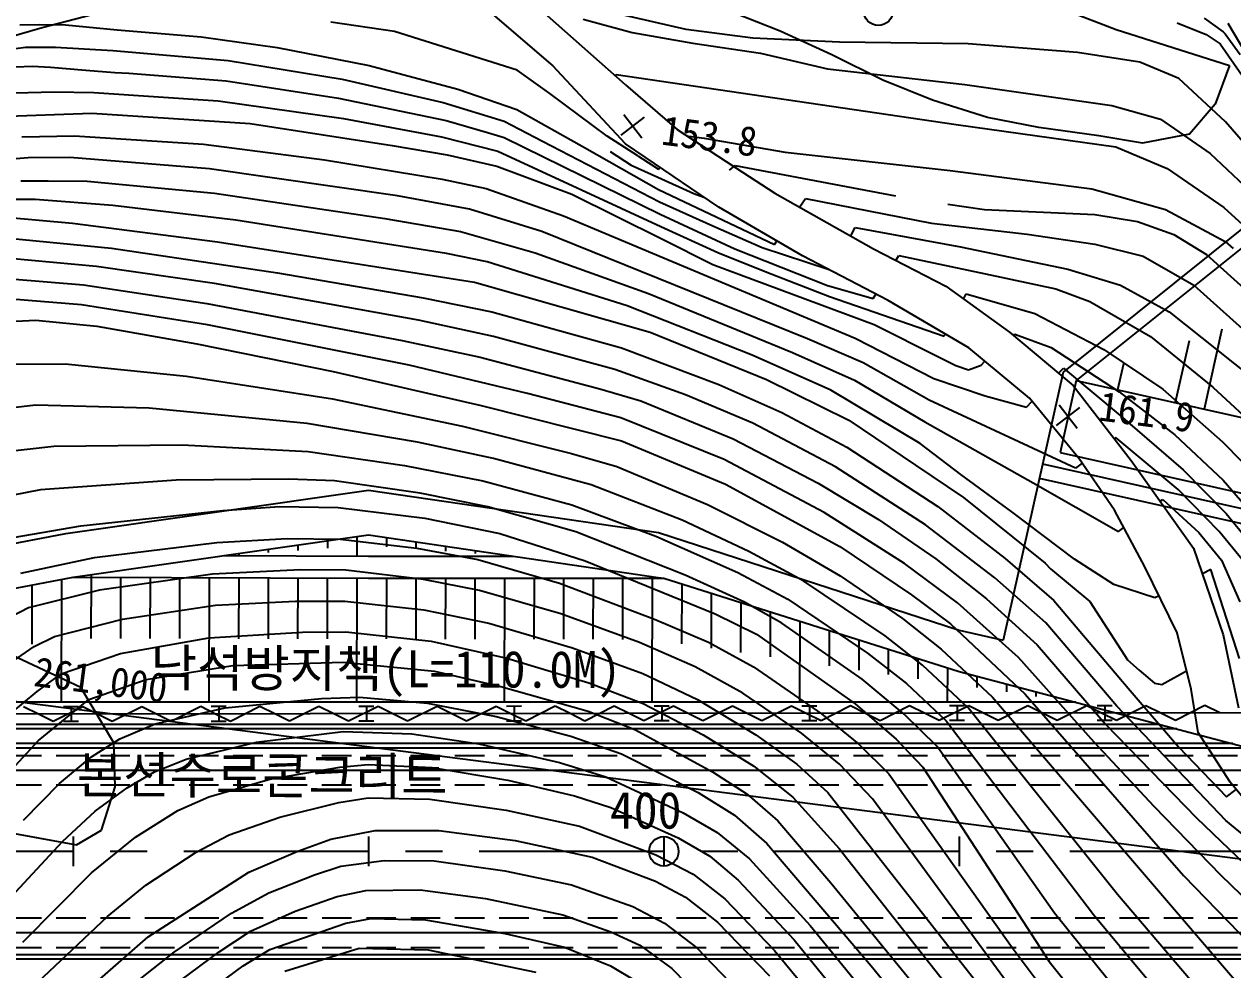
# Model space of a CAD drawing. Header units: millimetres. Extents: x 17638 to 18434, y 1103 to 1809.
# Drawn here: x 17876.3 to 17958.1, y 1469.3 to 1533.3 of the extents above; entities that cross this region are included whole.
import ezdxf
from ezdxf.xclip import XClip

# ---------------------------------------------------------------- set-up
doc = ezdxf.new("R2010")
doc.units = ezdxf.units.MM
doc.header["$LTSCALE"] = 10
doc.header["$MEASUREMENT"] = 0
doc.header["$XCLIPFRAME"] = 2
doc.linetypes.add('CENTER', pattern=[2, 1.25, -0.25, 0.25, -0.25])
doc.linetypes.add('HIDDEN', pattern=[0.375, 0.25, -0.125])
doc.layers.add('TZ-BASE', color=253, linetype='Continuous')
doc.layers.add('TZ-CABL', color=4, linetype='Continuous')
doc.styles.add('HANA', font='GulimChe.ttf')
doc.styles.get("Standard").update_dxf_attribs({"font": 'GulimChe.ttf'})
doc.linetypes.add('I_LINE', pattern='A,3.5,["I",Standard,S=1,R=0,X=-1,Y=-0.5],3.5', length=7)
doc.linetypes.add('ZIGZAG', pattern='A,0.0001,-0.2,[131,ltypeshp.shx,S=0.2,R=0,X=-0.2,Y=0],-0.4,[131,ltypeshp.shx,S=0.2,R=180,X=0.2,Y=0],-0.2', length=0.8001)

# ---------------------------------------------------------------- blocks, each defined once
blk = doc.blocks.new('JD-CDFDG5GDCH4')
at = {"layer": 'TZ-BASE'}
for p, q in [((183.934, 60.526, -240.798), (192.475, 53.201, -240.798)), ((157.898, 55.791, -242.172), (165.7, 57.852, -242.172)), ((197.397, 51.903, -226.995), (192.12, 56.582, -226.995)), ((201.513, 55.648, -242.01), (196.883, 56.719, -242.01)), ((207.884, 55.538, -242.76), (204.671, 56.815, -242.76)), ((227.227, 56.965, -242.76), (230.621, 55.654, -242.76)), ((152.425, 54.217, -242.172), (157.898, 55.791, -242.172)), ((156.393, 55.981, -237.01), (157.696, 55.991, -237.01)), ((157.696, 55.991, -237.01), (159.482, 55.969, -237.01)), ((159.482, 55.969, -237.01), (162.974, 55.624, -237.01)), ((181.759, 55.517, -239.01), (177.456, 56.165, -239.01)), ((194.548, 56.352, -241.01), (197.864, 55.449, -241.01)), ((234.77, 56.112, -243.01), (236.736, 55.329, -243.01)), ((236.598, 56.429, -244.01), (237.882, 55.495, -244.01)), ((238.185, 56.076, -245.01), (239.773, 53.425, -245.01)), ((162.974, 55.624, -237.01), (168.665, 55.151, -237.01)), ((168.665, 55.151, -237.01), (173.806, 54.448, -237.01)), ((190.064, 52.9, -239.01), (181.759, 55.517, -239.01)), ((197.864, 55.449, -241.01), (201.968, 54.731, -241.01)), ((206.016, 55.069, -242.01), (201.513, 55.648, -242.01)), ((211.892, 54.791, -242.01), (206.016, 55.069, -242.01)), ((211.379, 53.938, -242.76), (207.884, 55.538, -242.76)), ((230.621, 55.654, -242.76), (238.314, 53.23, -242.76)), ((236.736, 55.329, -243.01), (237.68, 54.685, -243.01)), ((237.882, 55.495, -244.01), (238.019, 55.356, -244.01)), ((238.019, 55.356, -244.01), (239.027, 53.966, -244.01)), ((154.781, 54.201, -236.01), (156.773, 54.454, -236.01)), ((156.773, 54.454, -236.01), (158.8, 54.46, -236.01)), ((158.8, 54.46, -236.01), (162.691, 54.228, -236.01)), ((162.691, 54.228, -236.01), (170.5, 53.555, -236.01)), ((173.806, 54.448, -237.01), (180.049, 53.226, -237.01)), ((201.968, 54.731, -241.01), (206.552, 54.047, -241.01)), ((206.552, 54.047, -241.01), (211.088, 52.987, -241.01)), ((220.62, 54.676, -242.01), (211.892, 54.791, -242.01)), ((228.01, 54.106, -242.01), (220.62, 54.676, -242.01)), ((232.226, 53.438, -242.01), (228.01, 54.106, -242.01)), ((237.68, 54.685, -243.01), (240.609, 50.441, -243.01)), ((170.5, 53.555, -236.01), (178.208, 52.291, -236.01)), ((180.049, 53.226, -237.01), (186.051, 51.623, -237.01)), ((214.821, 52.228, -242.76), (211.379, 53.938, -242.76)), ((234.868, 52.339, -242.01), (232.226, 53.438, -242.01)), ((238.314, 53.23, -242.76), (237.331, 50.612, -242.76)), ((156.099, 53.121, -235.01), (157.244, 53.166, -235.01)), ((157.244, 53.166, -235.01), (158.464, 53.113, -235.01)), ((158.464, 53.113, -235.01), (160.865, 52.906, -235.01)), ((160.865, 52.906, -235.01), (162.827, 52.737, -235.01)), ((162.827, 52.737, -235.01), (163.775, 52.711, -235.01)), ((163.775, 52.711, -235.01), (170.371, 52.172, -235.01)), ((192.272, 51.332, -239.01), (190.064, 52.9, -239.01)), ((197.402, 47.926, -240.798), (192.475, 53.201, -240.798)), ((196.699, 52.522, -240.01), (196.771, 52.6, -240.01)), ((196.771, 52.6, -240.01), (219.792, 49.217, -240.01)), ((211.088, 52.987, -241.01), (220.393, 51.923, -241.01)), ((170.371, 52.172, -235.01), (177.978, 51.006, -235.01)), ((178.208, 52.291, -236.01), (185.055, 50.71, -236.01)), ((186.051, 51.623, -237.01), (190.044, 50.247, -237.01)), ((197.397, 51.903, -226.642), (200.894, 48.883, -226.642)), ((218.189, 50.872, -242.76), (214.821, 52.228, -242.76)), ((220.393, 51.923, -241.01), (230.333, 50.519, -241.01)), ((238.033, 49.403, -242.01), (234.868, 52.339, -242.01)), ((156.081, 51.364, -234.01), (158.723, 51.439, -234.01)), ((158.723, 51.439, -234.01), (161.396, 51.397, -234.01)), ((161.396, 51.397, -234.01), (169.83, 50.823, -234.01)), ((169.83, 50.823, -234.01), (178.301, 49.629, -234.01)), ((177.978, 51.006, -235.01), (185.25, 49.487, -235.01)), ((196.154, 48.424, -239.01), (192.272, 51.332, -239.01)), ((221.916, 49.706, -242.76), (218.189, 50.872, -242.76)), ((154.945, 49.77, -233.01), (161.255, 49.989, -233.01)), ((161.255, 49.989, -233.01), (171.985, 49.286, -233.01)), ((185.055, 50.71, -236.01), (189.186, 49.449, -236.01)), ((190.044, 50.247, -237.01), (194.619, 47.661, -237.01)), ((230.333, 50.519, -241.01), (233.629, 49.589, -241.01)), ((237.331, 50.612, -242.76), (235.601, 48.572, -242.76)), ((171.985, 49.286, -233.01), (181.599, 47.811, -233.01)), ((178.301, 49.629, -234.01), (184.953, 48.388, -234.01)), ((185.25, 49.487, -235.01), (188.061, 48.68, -235.01)), ((189.186, 49.449, -236.01), (191.775, 48.102, -236.01)), ((197.118, 48.507, -239.208), (198.701, 49.73, -239.208)), ((197.298, 49.91, -239.208), (198.521, 48.327, -239.208)), ((219.792, 49.217, -240.01), (230.603, 47.702, -240.01)), ((225.39, 49.03, -242.76), (221.916, 49.706, -242.76)), ((233.629, 49.589, -241.01), (236.998, 47.259, -241.01)), ((245.086, 41.287, -242.01), (238.033, 49.403, -242.01)), ((156.533, 48.4, -232.01), (160.091, 48.459, -232.01)), ((160.091, 48.459, -232.01), (168.822, 47.882, -232.01)), ((184.953, 48.388, -234.01), (188.766, 47.409, -234.01)), ((188.061, 48.68, -235.01), (189.192, 48.355, -235.01)), ((189.192, 48.355, -235.01), (199.75, 43.148, -235.01)), ((198.246, 47.097, -239.01), (196.154, 48.424, -239.01)), ((200.894, 48.883, -226.642), (205.331, 45.996, -226.642)), ((201.654, 48.388, -239.01), (201.697, 48.435, -239.01)), ((201.697, 48.435, -239.01), (202.724, 48.303, -239.01)), ((202.724, 48.303, -239.01), (208.223, 47.355, -239.01)), ((229.46, 48.451, -242.76), (225.39, 49.03, -242.76)), ((232.408, 47.971, -242.76), (229.46, 48.451, -242.76)), ((235.601, 48.572, -242.76), (232.408, 47.971, -242.76)), ((168.822, 47.882, -232.01), (177.025, 46.835, -232.01)), ((181.599, 47.811, -233.01), (185.332, 47.176, -233.01)), ((191.775, 48.102, -236.01), (199.696, 43.984, -236.01)), ((194.619, 47.661, -237.01), (199.642, 44.821, -237.01)), ((198.729, 47.022, -240.798), (197.402, 47.926, -240.798)), ((230.603, 47.702, -240.01), (234.084, 46.243, -240.01)), ((156.949, 46.976, -231.01), (153.931, 46.714, -231.01)), ((159.774, 46.986, -231.01), (156.949, 46.976, -231.01)), ((169.227, 46.23, -231.01), (159.774, 46.986, -231.01)), ((177.025, 46.835, -232.01), (184.99, 45.531, -232.01)), ((185.332, 47.176, -233.01), (188.695, 46.393, -233.01)), ((188.766, 47.409, -234.01), (199.804, 42.311, -234.01)), ((196.364, 47.389, -238.01), (197.797, 46.47, -238.01)), ((198.246, 47.097, -239.01), (199.644, 46.209, -239.01)), ((203.716, 43.624, -240.798), (198.729, 47.022, -240.798)), ((208.223, 47.355, -239.01), (219.392, 46.107, -239.01)), ((236.998, 47.259, -241.01), (241.513, 43.011, -241.01)), ((181.96, 44.385, -231.01), (169.227, 46.23, -231.01)), ((188.695, 46.393, -233.01), (193.761, 44.514, -233.01)), ((197.797, 46.47, -238.01), (199.588, 45.658, -238.01)), ((199.644, 46.209, -239.01), (199.751, 46.325, -239.01)), ((204.445, 46.134, -238.01), (204.821, 46.437, -238.01)), ((204.821, 46.437, -238.01), (215.688, 44.386, -238.01)), ((205.331, 45.996, -226.642), (207.524, 44.569, -226.642)), ((219.392, 46.107, -239.01), (228.975, 44.875, -239.01)), ((234.084, 46.243, -240.01), (237.919, 43.6, -240.01)), ((156.454, 45.403, -230.01), (158.301, 45.409, -230.01)), ((158.301, 45.409, -230.01), (160.938, 45.386, -230.01)), ((160.938, 45.386, -230.01), (169.561, 44.571, -230.01)), ((184.99, 45.531, -232.01), (187.966, 44.888, -232.01)), ((199.588, 45.658, -238.01), (202.024, 44.552, -238.01)), ((169.561, 44.571, -230.01), (181.108, 42.848, -230.01)), ((186.835, 43.499, -231.01), (181.96, 44.385, -231.01)), ((187.966, 44.888, -232.01), (193.203, 43.03, -232.01)), ((193.761, 44.514, -233.01), (199.858, 41.474, -233.01)), ((199.642, 44.821, -237.01), (207.501, 41.105, -237.01)), ((202.024, 44.552, -238.01), (202.716, 44.305, -238.01)), ((207.524, 44.569, -226.642), (214.202, 40.805, -226.642)), ((209.195, 43.627, -237.01), (209.586, 44.209, -237.01)), ((209.586, 44.209, -237.01), (218.126, 42.55, -237.01)), ((228.975, 44.875, -239.01), (233.981, 43.473, -239.01)), ((157.421, 44.156, -229.01), (155.087, 44.144, -229.01)), ((162.679, 43.741, -229.01), (157.421, 44.156, -229.01)), ((171.023, 42.744, -229.01), (162.679, 43.741, -229.01)), ((191.736, 41.981, -231.01), (186.835, 43.499, -231.01)), ((199.696, 43.984, -236.01), (203.326, 42.364, -236.01)), ((209.396, 40.336, -240.798), (203.716, 43.624, -240.798)), ((219.242, 43.834, -238.01), (221.713, 43.469, -238.01)), ((221.713, 43.469, -238.01), (229.192, 43.134, -238.01)), ((233.981, 43.473, -239.01), (238.005, 41.312, -239.01)), ((237.919, 43.6, -240.01), (241.454, 40.382, -240.01)), ((155.449, 42.959, -228.01), (159.961, 42.548, -228.01)), ((185.292, 40.49, -229.01), (171.023, 42.744, -229.01)), ((181.108, 42.848, -230.01), (186.233, 41.971, -230.01)), ((193.203, 43.03, -232.01), (212.961, 34.748, -232.01)), ((199.75, 43.148, -235.01), (204.812, 40.808, -235.01)), ((229.192, 43.134, -238.01), (232.085, 42.665, -238.01)), ((232.085, 42.665, -238.01), (234.545, 41.77, -238.01)), ((159.961, 42.548, -228.01), (169.774, 41.287, -228.01)), ((186.233, 41.971, -230.01), (191.278, 40.533, -230.01)), ((209.736, 34.699, -231.01), (191.736, 41.981, -231.01)), ((199.804, 42.311, -234.01), (203.656, 40.556, -234.01)), ((203.326, 42.364, -236.01), (206.67, 40.891, -236.01)), ((212.655, 41.677, -236.01), (212.948, 42.252, -236.01)), ((212.948, 42.252, -236.01), (220.087, 40.933, -236.01)), ((218.126, 42.55, -237.01), (224.614, 41.796, -237.01)), ((224.614, 41.796, -237.01), (229.186, 41.129, -237.01)), ((239.56, 42.489, -393.01), (227.034, 32.447, -393.01)), ((239.56, 42.489, -393.01), (227.034, 32.447, -393.01)), ((234.545, 41.77, -238.01), (235.239, 41.348, -238.01)), ((155.639, 41.522, -227.01), (162.588, 40.846, -227.01)), ((169.774, 41.287, -228.01), (187.175, 38.544, -228.01)), ((199.858, 41.474, -233.01), (203.313, 39.752, -233.01)), ((207.501, 41.105, -237.01), (207.659, 41.341, -237.01)), ((220.087, 40.933, -236.01), (227.363, 39.436, -236.01)), ((240, 41.56, -393.01), (227.933, 31.887, -393.01)), ((229.186, 41.129, -237.01), (232.454, 40.307, -237.01)), ((235.239, 41.348, -238.01), (236.75, 40.431, -238.01)), ((238.005, 41.312, -239.01), (238.566, 40.831, -239.01)), ((161.575, 39.615, -226.01), (155.711, 40.147, -226.01)), ((162.588, 40.846, -227.01), (173.831, 39.179, -227.01)), ((188.035, 39.933, -229.01), (185.292, 40.49, -229.01)), ((191.278, 40.533, -230.01), (198.967, 37.77, -230.01)), ((203.656, 40.556, -234.01), (206.862, 39.26, -234.01)), ((204.812, 40.808, -235.01), (211.077, 38.317, -235.01)), ((206.67, 40.891, -236.01), (211.196, 39.396, -236.01)), ((215.197, 37.308, -240.798), (209.396, 40.336, -240.798)), ((214.202, 40.805, -226.642), (219.089, 38.28, -226.642)), ((215.721, 40.02, -235.01), (215.915, 40.345, -235.01)), ((215.915, 40.345, -235.01), (221.78, 39.11, -235.01)), ((232.454, 40.307, -237.01), (235.895, 38.34, -237.01)), ((236.75, 40.431, -238.01), (246.061, 31.962, -238.01)), ((169.578, 38.448, -226.01), (161.575, 39.615, -226.01)), ((197.525, 36.939, -229.01), (188.035, 39.933, -229.01)), ((203.313, 39.752, -233.01), (214.237, 35.676, -233.01)), ((227.363, 39.436, -236.01), (230.916, 38.337, -236.01)), ((155.783, 38.772, -225.01), (160.706, 38.363, -225.01)), ((173.831, 39.179, -227.01), (183.691, 37.497, -227.01)), ((187.175, 38.544, -228.01), (199.081, 35.155, -228.01)), ((206.862, 39.26, -234.01), (211.223, 37.576, -234.01)), ((221.78, 39.11, -235.01), (226.548, 38.096, -235.01)), ((160.706, 38.363, -225.01), (169.044, 37.106, -225.01)), ((183.376, 35.972, -226.01), (169.578, 38.448, -226.01)), ((198.967, 37.77, -230.01), (208.718, 33.78, -230.01)), ((211.077, 38.317, -235.01), (214.177, 37.437, -235.01)), ((214.177, 37.437, -235.01), (214.36, 37.745, -235.01)), ((219.089, 38.28, -226.642), (223.406, 35.169, -226.642)), ((220.301, 37.406, -234.01), (220.481, 37.751, -234.01)), ((220.481, 37.751, -234.01), (225.13, 36.431, -234.01)), ((226.548, 38.096, -235.01), (228.847, 37.238, -235.01)), ((230.916, 38.337, -236.01), (234.219, 36.548, -236.01)), ((235.895, 38.34, -237.01), (240.071, 34.592, -237.01)), ((160.558, 37.02, -224.01), (155.855, 37.398, -224.01)), ((169.102, 35.661, -224.01), (160.558, 37.02, -224.01)), ((169.044, 37.106, -225.01), (182.285, 34.602, -225.01)), ((183.691, 37.497, -227.01), (188.359, 36.534, -227.01)), ((205.984, 33.609, -229.01), (197.525, 36.939, -229.01)), ((211.223, 37.576, -234.01), (218.989, 34.892, -234.01)), ((220.651, 34.095, -240.798), (215.197, 37.308, -240.798)), ((228.847, 37.238, -235.01), (232.959, 34.863, -235.01)), ((188.359, 36.534, -227.01), (197.124, 34.102, -227.01)), ((225.13, 36.431, -234.01), (229.794, 33.985, -234.01)), ((234.219, 36.548, -236.01), (239.756, 32.143, -236.01)), ((153.966, 35.793, -223.01), (157.461, 35.973, -223.01)), ((157.461, 35.973, -223.01), (161.601, 35.576, -223.01)), ((161.601, 35.576, -223.01), (168.378, 34.367, -223.01)), ((182.744, 32.92, -224.01), (169.102, 35.661, -224.01)), ((188.456, 34.873, -226.01), (183.376, 35.972, -226.01)), ((214.237, 35.676, -233.01), (218.59, 33.498, -233.01)), ((237.795, 35.356, -393.01), (236.585, 29.95, -393.01)), ((182.285, 34.602, -225.01), (187.57, 33.461, -225.01)), ((196.692, 32.635, -226.01), (188.456, 34.873, -226.01)), ((199.081, 35.155, -228.01), (206.954, 31.946, -228.01)), ((213.504, 33.088, -231.01), (209.736, 34.699, -231.01)), ((212.961, 34.748, -232.01), (218.282, 32.03, -232.01)), ((218.989, 34.892, -234.01), (219.062, 35.032, -234.01)), ((223.406, 35.169, -226.642), (227.72, 31.542, -226.642)), ((223.664, 34.952, -233.01), (223.764, 35.022, -233.01)), ((223.764, 35.022, -233.01), (226.23, 34.113, -233.01)), ((232.959, 34.863, -235.01), (237.175, 31.431, -235.01)), ((235.57, 34.574, -393.01), (234.633, 30.387, -393.01)), ((168.378, 34.367, -223.01), (177.607, 32.505, -223.01)), ((197.124, 34.102, -227.01), (203.725, 31.622, -227.01)), ((211.301, 31.243, -229.01), (205.984, 33.609, -229.01)), ((208.718, 33.78, -230.01), (212.923, 31.914, -230.01)), ((224.763, 30.699, -240.798), (220.651, 34.095, -240.798)), ((226.23, 34.113, -233.01), (230.838, 31.118, -233.01)), ((229.794, 33.985, -234.01), (233.786, 31.305, -234.01)), ((156.032, 32.998, -222.01), (159.463, 33.017, -222.01)), ((159.463, 33.017, -222.01), (167.671, 32.173, -222.01)), ((190.765, 31.017, -224.01), (182.744, 32.92, -224.01)), ((187.57, 33.461, -225.01), (195.676, 31.327, -225.01)), ((217.975, 30.562, -231.01), (213.504, 33.088, -231.01)), ((218.59, 33.498, -233.01), (219.763, 32.911, -233.01)), ((219.763, 32.911, -233.01), (220.635, 32.608, -233.01)), ((220.635, 32.608, -233.01), (221.481, 32.934, -233.01)), ((221.481, 32.934, -233.01), (221.749, 33.189, -233.01)), ((231.121, 33.008, -393.01), (230.73, 31.26, -393.01)), ((167.671, 32.173, -222.01), (177.562, 30.638, -222.01)), ((177.607, 32.505, -223.01), (187.624, 30.204, -223.01)), ((201.466, 30.913, -226.01), (196.692, 32.635, -226.01)), ((206.954, 31.946, -228.01), (212.519, 29.202, -228.01)), ((218.282, 32.03, -232.01), (221.761, 30.843, -232.01)), ((227.034, 32.447, -393.01), (222.97, 14.294, -393.01)), ((227.034, 32.447, -393.01), (222.97, 14.294, -393.01)), ((226.727, 32.376, -232.01), (227.063, 32.73, -232.01)), ((227.063, 32.73, -232.01), (230.905, 29.507, -232.01)), ((195.676, 31.327, -225.01), (198.438, 30.506, -225.01)), ((203.725, 31.622, -227.01), (207.99, 29.732, -227.01)), ((217.361, 27.625, -229.01), (211.301, 31.243, -229.01)), ((212.923, 31.914, -230.01), (217.668, 29.093, -230.01)), ((227.933, 31.887, -393.01), (226.841, 27.007, -393.01)), ((227.72, 31.542, -226.642), (231.645, 26.465, -226.642)), ((227.933, 31.887, -393.01), (280, 20.23, -393.01)), ((230.838, 31.118, -233.01), (234.596, 28.199, -233.01)), ((233.786, 31.305, -234.01), (237.825, 27.735, -234.01)), ((237.175, 31.431, -235.01), (241.41, 27.515, -235.01)), ((177.562, 30.638, -222.01), (186.365, 28.79, -222.01)), ((197.084, 29.359, -224.01), (190.765, 31.017, -224.01)), ((198.438, 30.506, -225.01), (204.687, 27.937, -225.01)), ((206.035, 29.001, -226.01), (201.466, 30.913, -226.01)), ((227.88, 25.962, -231.01), (217.975, 30.562, -231.01)), ((221.761, 30.843, -232.01), (224.555, 30.082, -232.01)), ((224.555, 30.082, -232.01), (224.937, 30.486, -232.01)), ((228.125, 26.587, -240.798), (224.763, 30.699, -240.798)), ((0.607, 30.141, -393.01), (280, -5.761, -393.01)), ((157.46, 30.213, -221.01), (153.343, 29.74, -221.01)), ((165.141, 30.015, -221.01), (157.46, 30.213, -221.01)), ((175.84, 28.981, -221.01), (165.141, 30.015, -221.01)), ((187.624, 30.204, -223.01), (197.122, 27.8, -223.01)), ((207.99, 29.732, -227.01), (212.393, 27.363, -227.01)), ((226.595, 28.836, -231.138), (228.178, 30.058, -231.138)), ((226.776, 30.238, -231.138), (227.998, 28.656, -231.138)), ((230.905, 29.507, -232.01), (235.17, 25.828, -232.01)), ((183.316, 27.711, -221.01), (175.84, 28.981, -221.01)), ((186.365, 28.79, -222.01), (193.739, 26.937, -222.01)), ((204.077, 26.548, -224.01), (197.084, 29.359, -224.01)), ((211.627, 26.036, -226.01), (206.035, 29.001, -226.01)), ((212.519, 29.202, -228.01), (217.053, 26.157, -228.01)), ((217.668, 29.093, -230.01), (225.021, 24.964, -230.01)), ((204.687, 27.937, -225.01), (210.445, 24.944, -225.01)), ((230.633, 28.016, -231.01), (230.514, 27.927, -231.01)), ((234.84, 24.505, -231.01), (230.633, 28.016, -231.01)), ((234.596, 28.199, -233.01), (237.876, 25.142, -233.01)), ((154.864, 27.014, -220.01), (158.691, 27.449, -220.01)), ((158.691, 27.449, -220.01), (167.384, 27.529, -220.01)), ((167.384, 27.529, -220.01), (175.904, 27.074, -220.01)), ((175.904, 27.074, -220.01), (182.441, 26.142, -220.01)), ((188.461, 26.609, -221.01), (183.316, 27.711, -221.01)), ((197.122, 27.8, -223.01), (204.184, 24.864, -223.01)), ((212.393, 27.363, -227.01), (218.554, 23.345, -227.01)), ((220.113, 25.515, -229.01), (217.361, 27.625, -229.01)), ((237.825, 27.735, -234.01), (240.877, 24.613, -234.01)), ((195.09, 24.827, -221.01), (188.461, 26.609, -221.01)), ((193.739, 26.937, -222.01), (196.811, 26.061, -222.01)), ((210.851, 22.956, -224.01), (204.077, 26.548, -224.01)), ((225.646, 26.25, -393.01), (280, 14.081, -393.01)), ((226.841, 27.007, -393.01), (280, 15.106, -393.01)), ((228.326, 26.295, -231.01), (227.88, 25.962, -231.01)), ((230.515, 23.106, -240.798), (228.125, 26.587, -240.798)), ((231.645, 26.465, -226.642), (235.874, 20.545, -226.642)), ((182.441, 26.142, -220.01), (187.748, 25.093, -220.01)), ((196.811, 26.061, -222.01), (202.955, 23.493, -222.01)), ((217.715, 22.118, -226.01), (211.627, 26.036, -226.01)), ((217.053, 26.157, -228.01), (220.301, 23.976, -228.01)), ((223.562, 22.984, -229.01), (220.113, 25.515, -229.01)), ((235.17, 25.828, -232.01), (238.085, 22.884, -232.01)), ((166.98, 25.147, -219.01), (157.782, 24.48, -219.01)), ((174.61, 25.215, -219.01), (166.98, 25.147, -219.01)), ((177.708, 25.096, -219.01), (174.61, 25.215, -219.01)), ((183.505, 24.25, -219.01), (177.708, 25.096, -219.01)), ((187.748, 25.093, -220.01), (193.767, 23.466, -220.01)), ((201.231, 22.422, -221.01), (195.09, 24.827, -221.01)), ((204.184, 24.864, -223.01), (211.917, 20.641, -223.01)), ((210.445, 24.944, -225.01), (214.54, 22.465, -225.01)), ((225.021, 24.964, -230.01), (230.78, 21.655, -230.01)), ((225.428, 25.274, -393.01), (280, 13.056, -393.01)), ((237.876, 25.142, -233.01), (239.936, 22.77, -233.01)), ((157.782, 24.48, -219.01), (153.874, 23.723, -219.01)), ((159.509, 21.52, -393.01), (180.004, 24.472, -393.01)), ((159.509, 21.52, -393.01), (180.004, 24.472, -393.01)), ((180.004, 24.472, -393.01), (199.631, 21.587, -393.01)), ((180.004, 24.472, -393.01), (199.631, 21.587, -393.01)), ((188.092, 23.328, -219.01), (183.505, 24.25, -219.01)), ((220.301, 23.976, -228.01), (225.821, 19.517, -228.01)), ((233.613, 23.709, -230.01), (233.79, 23.837, -230.01)), ((233.79, 23.837, -230.01), (236.233, 21.597, -230.01)), ((237.606, 21.661, -231.01), (234.84, 24.505, -231.01)), ((160.524, 22.043, -218.01), (170.134, 23.09, -218.01)), ((170.134, 23.09, -218.01), (173.963, 23.348, -218.01)), ((173.963, 23.348, -218.01), (177.949, 23.297, -218.01)), ((177.949, 23.297, -218.01), (183.804, 22.557, -218.01)), ((194.048, 21.629, -219.01), (188.092, 23.328, -219.01)), ((193.767, 23.466, -220.01), (199.469, 21.342, -220.01)), ((202.955, 23.493, -222.01), (208.04, 20.938, -222.01)), ((216.289, 19.494, -224.01), (210.851, 22.956, -224.01)), ((218.554, 23.345, -227.01), (223.126, 19.824, -227.01)), ((227.809, 19.789, -229.01), (223.562, 22.984, -229.01)), ((232.571, 19.28, -240.798), (230.515, 23.106, -240.798)), ((183.804, 22.557, -218.01), (188.895, 21.519, -218.01)), ((205.763, 20.318, -221.01), (201.231, 22.422, -221.01)), ((214.54, 22.465, -225.01), (218.43, 19.801, -225.01)), ((222.41, 18.531, -226.01), (217.715, 22.118, -226.01)), ((238.085, 22.884, -232.01), (239.61, 21.002, -232.01)), ((146.703, 19.113, -393.01), (159.509, 21.52, -393.01)), ((146.703, 19.113, -393.01), (159.509, 21.52, -393.01)), ((155.933, 21.252, -218.01), (160.524, 22.043, -218.01)), ((160, 18.56, -393.01), (180, 21.44, -393.01)), ((179.235, 20.002, -393.01), (179.237, 21.33, -393.01)), ((180, 21.44, -393.01), (199.62, 18.556, -393.01)), ((188.895, 21.519, -218.01), (194.663, 19.665, -218.01)), ((201.442, 18.7, -219.01), (194.048, 21.629, -219.01)), ((199.469, 21.342, -220.01), (205.019, 18.884, -220.01)), ((199.631, 21.587, -393.01), (220, 14.99, -393.01)), ((199.631, 21.587, -393.01), (220, 14.99, -393.01)), ((230.78, 21.655, -230.01), (231.15, 21.924, -230.01)), ((236.233, 21.597, -230.01), (237.758, 19.715, -230.01)), ((239.131, 19.779, -231.01), (237.606, 21.661, -231.01)), ((161.443, 19.899, -217.01), (169.73, 20.924, -217.01)), ((169.73, 20.924, -217.01), (174.494, 21.182, -217.01)), ((173.235, 20.243, -393.01), (173.235, 20.466, -393.01)), ((174.494, 21.182, -217.01), (178.074, 21.147, -217.01)), ((175.235, 20.384, -393.01), (175.236, 20.754, -393.01)), ((177.236, 20.525, -393.01), (177.236, 21.042, -393.01)), ((178.074, 21.147, -217.01), (183.278, 20.528, -217.01)), ((181.236, 20.629, -393.01), (181.237, 21.258, -393.01)), ((183.235, 20.479, -393.01), (183.236, 20.964, -393.01)), ((183.278, 20.528, -217.01), (187.406, 19.762, -217.01)), ((185.235, 20.328, -393.01), (185.236, 20.67, -393.01)), ((208.04, 20.938, -222.01), (211.93, 18.65, -222.01)), ((211.917, 20.641, -223.01), (216.771, 17.381, -223.01)), ((235.874, 20.545, -226.642), (237.881, 14.66, -226.642)), ((156.449, 18.849, -217.01), (161.443, 19.899, -217.01)), ((170.204, 20.029, -393.01), (180.002, 20, -393.01)), ((171.235, 20.026, -393.01), (171.235, 20.178, -393.01)), ((180.002, 20, -393.01), (189.796, 20, -393.01)), ((187.235, 20.178, -393.01), (187.235, 20.376, -393.01)), ((187.406, 19.762, -217.01), (192.936, 18.157, -217.01)), ((189.235, 20, -393.01), (189.235, 20.082, -393.01)), ((194.663, 19.665, -218.01), (203.472, 16.08, -218.01)), ((209.483, 18.304, -221.01), (205.763, 20.318, -221.01)), ((218.43, 19.801, -225.01), (221.853, 17.099, -225.01)), ((223.126, 19.824, -227.01), (226.414, 16.995, -227.01)), ((230.481, 18.08, -229.01), (227.809, 19.789, -229.01)), ((237.758, 19.715, -230.01), (239.003, 16.905, -230.01)), ((175.4, 19.077, -216.01), (169.431, 18.765, -216.01)), ((178.476, 19.033, -216.01), (175.4, 19.077, -216.01)), ((183.721, 18.406, -216.01), (178.476, 19.033, -216.01)), ((205.019, 18.884, -220.01), (208.403, 17.09, -220.01)), ((219.876, 16.843, -224.01), (216.289, 19.494, -224.01)), ((225.821, 19.517, -228.01), (226.186, 19.133, -228.01)), ((226.186, 19.133, -228.01), (228.857, 16.921, -228.01)), ((234.762, 14.798, -240.798), (232.571, 19.28, -240.798)), ((237.034, 19.085, -229.01), (236.469, 18.798, -229.01)), ((238.99, 13.053, -229.01), (237.034, 19.085, -229.01)), ((140, 14.8, -393.01), (160, 18.56, -393.01)), ((157.224, 14.031, -393.01), (157.231, 18.039, -393.01)), ((159.218, 10.1, -393.01), (159.232, 18.416, -393.01)), ((160, 18.56, -393.01), (180, 18.5, -393.01)), ((161.225, 14.419, -393.01), (161.232, 18.737, -393.01)), ((169.431, 18.765, -216.01), (161.786, 17.683, -216.01)), ((163.225, 14.415, -393.01), (163.232, 18.55, -393.01)), ((165.225, 14.412, -393.01), (165.232, 18.544, -393.01)), ((167.225, 14.409, -393.01), (167.232, 18.538, -393.01)), ((169.218, 10.1, -393.01), (169.232, 18.532, -393.01)), ((171.225, 14.402, -393.01), (171.232, 18.526, -393.01)), ((173.225, 14.399, -393.01), (173.232, 18.52, -393.01)), ((175.225, 14.396, -393.01), (175.232, 18.514, -393.01)), ((177.225, 14.393, -393.01), (177.232, 18.508, -393.01)), ((179.218, 10.1, -393.01), (179.232, 18.502, -393.01)), ((180, 18.5, -393.01), (199.62, 18.5, -393.01)), ((181.225, 14.386, -393.01), (181.232, 18.5, -393.01)), ((183.225, 14.383, -393.01), (183.232, 18.5, -393.01)), ((187.513, 17.678, -216.01), (183.721, 18.406, -216.01)), ((185.225, 14.379, -393.01), (185.232, 18.5, -393.01)), ((187.225, 14.376, -393.01), (187.232, 18.5, -393.01)), ((189.218, 10.1, -393.01), (189.232, 18.5, -393.01)), ((191.225, 14.37, -393.01), (191.232, 18.5, -393.01)), ((192.936, 18.157, -217.01), (199.379, 15.732, -217.01)), ((193.225, 14.366, -393.01), (193.232, 18.5, -393.01)), ((195.225, 14.363, -393.01), (195.232, 18.5, -393.01)), ((197.225, 14.36, -393.01), (197.232, 18.5, -393.01)), ((199.218, 10.1, -393.01), (199.232, 18.613, -393.01)), ((199.62, 18.556, -393.01), (200, 18.5, -393.01)), ((199.62, 18.5, -393.01), (200, 18.5, -393.01)), ((200, 18.5, -393.01), (220, 12.18, -393.01)), ((201.224, 14.06, -393.01), (201.231, 18.111, -393.01)), ((205.455, 16.877, -219.01), (201.442, 18.7, -219.01)), ((214.981, 14.591, -221.01), (209.483, 18.304, -221.01)), ((211.93, 18.65, -222.01), (216.153, 15.776, -222.01)), ((225.86, 15.482, -226.01), (222.41, 18.531, -226.01)), ((233.254, 17.162, -229.01), (230.481, 18.08, -229.01)), ((161.786, 17.683, -216.01), (156.983, 16.497, -216.01)), ((193.028, 16.078, -216.01), (187.513, 17.678, -216.01)), ((203.224, 13.763, -393.01), (203.23, 17.479, -393.01)), ((216.771, 17.381, -223.01), (219.409, 15.415, -223.01)), ((233.536, 17.306, -229.01), (233.254, 17.162, -229.01)), ((156.983, 16.497, -216.01), (155.24, 15.584, -216.01)), ((163.333, 15.732, -215.01), (169.637, 16.664, -215.01)), ((169.637, 16.664, -215.01), (175.055, 16.953, -215.01)), ((175.055, 16.953, -215.01), (178.392, 16.953, -215.01)), ((178.392, 16.953, -215.01), (183.758, 16.35, -215.01)), ((205.223, 13.466, -393.01), (205.229, 16.848, -393.01)), ((208, 15.447, -219.01), (205.455, 16.877, -219.01)), ((208.403, 17.09, -220.01), (213.786, 13.422, -220.01)), ((224.012, 13.133, -224.01), (219.876, 16.843, -224.01)), ((221.853, 17.099, -225.01), (225.273, 13.98, -225.01)), ((226.414, 16.995, -227.01), (231.435, 11.059, -227.01)), ((228.857, 16.921, -228.01), (231.397, 12.977, -228.01)), ((158.743, 14.562, -215.01), (163.333, 15.732, -215.01)), ((183.758, 16.35, -215.01), (188.152, 15.454, -215.01)), ((198.345, 14.136, -216.01), (193.028, 16.078, -216.01)), ((199.379, 15.732, -217.01), (203.015, 14.173, -217.01)), ((203.472, 16.08, -218.01), (206.28, 14.707, -218.01)), ((207.223, 13.169, -393.01), (207.228, 16.216, -393.01)), ((209.218, 10.1, -393.01), (209.227, 15.584, -393.01)), ((216.153, 15.776, -222.01), (218.789, 13.701, -222.01)), ((169.184, 14.466, -214.01), (175.528, 14.845, -214.01)), ((175.528, 14.845, -214.01), (178.471, 14.865, -214.01)), ((178.471, 14.865, -214.01), (184.243, 14.24, -214.01)), ((188.152, 15.454, -215.01), (193.82, 13.784, -215.01)), ((213.423, 11.661, -219.01), (208, 15.447, -219.01)), ((211.222, 12.575, -393.01), (211.226, 14.953, -393.01)), ((219.409, 15.415, -223.01), (224.478, 10.657, -223.01)), ((220, 14.99, -393.01), (222.97, 14.294, -393.01)), ((220, 14.99, -393.01), (222.97, 14.294, -393.01)), ((230.67, 9.841, -226.01), (225.86, 15.482, -226.01)), ((235.707, 10.99, -240.798), (234.762, 14.798, -240.798)), ((160.512, 11.108, -216.013), (153.905, 14.193, -216.013)), ((157.356, 13.865, -215.01), (158.743, 14.562, -215.01)), ((163.207, 13.408, -214.01), (169.184, 14.466, -214.01)), ((184.243, 14.24, -214.01), (189.357, 13.08, -214.01)), ((202.131, 12.497, -216.01), (198.345, 14.136, -216.01)), ((203.015, 14.173, -217.01), (206.073, 12.499, -217.01)), ((206.28, 14.707, -218.01), (212.956, 9.982, -218.01)), ((213.221, 12.279, -393.01), (213.225, 14.321, -393.01)), ((217.517, 12.614, -221.01), (214.981, 14.591, -221.01)), ((225.273, 13.98, -225.01), (229.906, 8.623, -225.01)), ((237.881, 14.66, -226.642), (238.925, 9.723, -226.642)), ((153.216, 11.034, -215.01), (157.356, 13.865, -215.01)), ((159.188, 12.022, -214.01), (163.207, 13.408, -214.01)), ((193.82, 13.784, -215.01), (198.568, 12.038, -215.01)), ((213.786, 13.422, -220.01), (216.438, 11.359, -220.01)), ((215.221, 11.982, -393.01), (215.224, 13.689, -393.01)), ((218.789, 13.701, -222.01), (222.266, 10.438, -222.01)), ((229.141, 7.405, -224.01), (224.012, 13.133, -224.01)), ((164.951, 11.65, -213.01), (170.82, 12.586, -213.01)), ((170.82, 12.586, -213.01), (178.288, 12.81, -213.01)), ((178.288, 12.81, -213.01), (184.471, 12.215, -213.01)), ((189.357, 13.08, -214.01), (194.923, 11.41, -214.01)), ((205.343, 10.72, -216.01), (202.131, 12.497, -216.01)), ((206.073, 12.499, -217.01), (210.668, 9.326, -217.01)), ((217.22, 11.685, -393.01), (217.223, 13.058, -393.01)), ((220.615, 9.717, -221.01), (217.517, 12.614, -221.01)), ((219.218, 10.1, -393.01), (219.222, 12.426, -393.01)), ((231.397, 12.977, -228.01), (232.2, 12.277, -228.01)), ((157.567, 10.817, -214.01), (159.188, 12.022, -214.01)), ((161.057, 10.291, -213.01), (164.951, 11.65, -213.01)), ((184.471, 12.215, -213.01), (188.969, 11.168, -213.01)), ((198.568, 12.038, -215.01), (202.287, 10.278, -215.01)), ((216.271, 9.296, -219.01), (213.423, 11.661, -219.01)), ((220, 12.18, -393.01), (239.668, 7, -393.01)), ((221.219, 11.091, -393.01), (221.221, 11.858, -393.01)), ((232.2, 12.277, -228.01), (233.226, 11.381, -228.01)), ((233.719, 11.293, -228.01), (235.403, 12.217, -228.01)), ((154.238, 8.079, -214.01), (157.567, 10.817, -214.01)), ((162.747, 7.35, -216.013), (160.512, 11.108, -216.013)), ((188.969, 11.168, -213.01), (194.884, 9.497, -213.01)), ((194.923, 11.41, -214.01), (198.592, 10.008, -214.01)), ((209.334, 8.003, -216.01), (205.343, 10.72, -216.01)), ((216.438, 11.359, -220.01), (219.128, 8.846, -220.01)), ((223.219, 10.795, -393.01), (223.22, 11.332, -393.01)), ((224.478, 10.657, -223.01), (228.377, 6.187, -223.01)), ((225.218, 10.498, -393.01), (225.219, 10.805, -393.01)), ((231.435, 11.059, -227.01), (234.85, 7.082, -227.01)), ((233.226, 11.381, -228.01), (233.719, 11.293, -228.01)), ((236.195, 8.05, -240.798), (235.707, 10.99, -240.798)), ((199.59, 10.1, -393.01), (128.985, 10.1, -393.01)), ((157.657, 7.516, -213.01), (161.057, 10.291, -213.01)), ((166.646, 8.823, -393.01), (168.645, 9.825, -393.01)), ((168.645, 9.825, -393.01), (169.646, 9.326, -393.01)), ((169.355, 9.825, -393.01), (170.355, 9.826, -393.01)), ((169.855, 9.826, -393.01), (169.856, 8.826, -393.01)), ((170.284, 9.719, -212.01), (176.825, 10.354, -212.01)), ((170.646, 8.827, -393.01), (172.645, 9.829, -393.01)), ((172.645, 9.829, -393.01), (173.646, 9.33, -393.01)), ((174.646, 8.831, -393.01), (176.645, 9.833, -393.01)), ((176.645, 9.833, -393.01), (177.646, 9.334, -393.01)), ((176.825, 10.354, -212.01), (179.389, 10.437, -212.01)), ((178.646, 8.835, -393.01), (180.645, 9.837, -393.01)), ((179.355, 9.835, -393.01), (180.355, 9.836, -393.01)), ((179.389, 10.437, -212.01), (183.99, 10.043, -212.01)), ((179.855, 9.836, -393.01), (179.856, 8.836, -393.01)), ((180.645, 9.837, -393.01), (181.646, 9.338, -393.01)), ((182.646, 8.839, -393.01), (184.645, 9.841, -393.01)), ((183.99, 10.043, -212.01), (188.651, 9.125, -212.01)), ((184.645, 9.841, -393.01), (185.646, 9.342, -393.01)), ((186.646, 8.843, -393.01), (188.645, 9.845, -393.01)), ((188.645, 9.845, -393.01), (189.646, 9.346, -393.01)), ((189.355, 9.845, -393.01), (190.355, 9.846, -393.01)), ((189.855, 9.846, -393.01), (189.856, 8.846, -393.01)), ((190.646, 8.847, -393.01), (192.645, 9.849, -393.01)), ((192.645, 9.849, -393.01), (193.646, 9.35, -393.01)), ((194.646, 8.851, -393.01), (196.645, 9.853, -393.01)), ((196.645, 9.853, -393.01), (197.646, 9.354, -393.01)), ((198.592, 10.008, -214.01), (202.663, 7.897, -214.01)), ((198.646, 8.855, -393.01), (200.645, 9.857, -393.01)), ((199.355, 9.855, -393.01), (200.355, 9.856, -393.01)), ((227.898, 10.1, -393.01), (199.59, 10.1, -393.01)), ((199.855, 9.856, -393.01), (199.856, 8.856, -393.01)), ((200.645, 9.857, -393.01), (201.646, 9.358, -393.01)), ((202.287, 10.278, -215.01), (206.235, 7.904, -215.01)), ((202.646, 8.859, -393.01), (204.645, 9.861, -393.01)), ((204.645, 9.861, -393.01), (205.646, 9.362, -393.01)), ((206.646, 8.863, -393.01), (208.645, 9.865, -393.01)), ((208.645, 9.865, -393.01), (209.646, 9.366, -393.01)), ((209.355, 9.866, -393.01), (210.355, 9.867, -393.01)), ((209.855, 9.866, -393.01), (209.856, 8.866, -393.01)), ((210.646, 8.867, -393.01), (212.645, 9.869, -393.01)), ((212.645, 9.869, -393.01), (213.646, 9.37, -393.01)), ((212.956, 9.982, -218.01), (215.725, 7.61, -218.01)), ((214.646, 8.871, -393.01), (216.645, 9.873, -393.01)), ((216.645, 9.873, -393.01), (217.646, 9.374, -393.01)), ((218.646, 8.875, -393.01), (220.645, 9.877, -393.01)), ((219.355, 9.876, -393.01), (220.355, 9.877, -393.01)), ((219.855, 9.876, -393.01), (219.856, 8.876, -393.01)), ((220.645, 9.877, -393.01), (221.646, 9.378, -393.01)), ((222.266, 10.438, -222.01), (242.174, -12.779, -222.01)), ((222.646, 8.879, -393.01), (224.645, 9.881, -393.01)), ((224.645, 9.881, -393.01), (225.646, 9.382, -393.01)), ((226.646, 8.883, -393.01), (228.645, 9.885, -393.01)), ((228.645, 9.885, -393.01), (229.646, 9.386, -393.01)), ((229.355, 9.886, -393.01), (230.355, 9.887, -393.01)), ((229.855, 9.886, -393.01), (229.856, 8.886, -393.01)), ((230.646, 8.887, -393.01), (232.645, 9.889, -393.01)), ((238.063, 2.092, -226.01), (230.67, 9.841, -226.01)), ((232.645, 9.889, -393.01), (233.646, 9.39, -393.01)), ((234.646, 8.891, -393.01), (236.645, 9.893, -393.01)), ((236.645, 9.893, -393.01), (237.646, 9.394, -393.01)), ((156.645, 9.813, -393.01), (157.646, 9.314, -393.01)), ((157.646, 9.314, -393.01), (158.646, 8.815, -393.01)), ((158.646, 8.815, -393.01), (160.645, 9.817, -393.01)), ((159.355, 9.815, -393.01), (160.355, 9.816, -393.01)), ((159.855, 9.816, -393.01), (159.856, 8.816, -393.01)), ((160.645, 9.817, -393.01), (161.646, 9.318, -393.01)), ((161.646, 9.318, -393.01), (162.646, 8.819, -393.01)), ((162.646, 8.819, -393.01), (164.645, 9.821, -393.01)), ((164.645, 9.821, -393.01), (165.646, 9.322, -393.01)), ((165.562, 8.647, -212.01), (170.284, 9.719, -212.01)), ((165.646, 9.322, -393.01), (166.646, 8.823, -393.01)), ((169.646, 9.326, -393.01), (170.646, 8.827, -393.01)), ((173.646, 9.33, -393.01), (174.646, 8.831, -393.01)), ((177.646, 9.334, -393.01), (178.646, 8.835, -393.01)), ((181.646, 9.338, -393.01), (182.646, 8.839, -393.01)), ((185.646, 9.342, -393.01), (186.646, 8.843, -393.01)), ((188.651, 9.125, -212.01), (193.695, 7.808, -212.01)), ((189.646, 9.346, -393.01), (190.646, 8.847, -393.01)), ((193.646, 9.35, -393.01), (194.646, 8.851, -393.01)), ((194.884, 9.497, -213.01), (198.036, 8.257, -213.01)), ((197.646, 9.354, -393.01), (198.646, 8.855, -393.01)), ((201.646, 9.358, -393.01), (202.646, 8.859, -393.01)), ((205.646, 9.362, -393.01), (206.646, 8.863, -393.01)), ((209.646, 9.366, -393.01), (210.646, 8.867, -393.01)), ((210.668, 9.326, -217.01), (213.214, 7.262, -217.01)), ((213.646, 9.37, -393.01), (214.646, 8.871, -393.01)), ((218.51, 7.106, -219.01), (216.271, 9.296, -219.01)), ((217.646, 9.374, -393.01), (218.646, 8.875, -393.01)), ((230.716, -2.926, -221.01), (220.615, 9.717, -221.01)), ((221.646, 9.378, -393.01), (222.646, 8.879, -393.01)), ((225.646, 9.382, -393.01), (226.646, 8.883, -393.01)), ((229.646, 9.386, -393.01), (230.646, 8.887, -393.01)), ((233.646, 9.39, -393.01), (234.646, 8.891, -393.01)), ((199.584, 8.3, -393.01), (128.668, 8.3, -393.01)), ((199.585, 8.6, -393.01), (128.985, 8.6, -393.01)), ((159.356, 8.815, -393.01), (160.356, 8.816, -393.01)), ((163.168, 7.626, -212.01), (165.562, 8.647, -212.01)), ((169.356, 8.825, -393.01), (170.356, 8.826, -393.01)), ((179.356, 8.835, -393.01), (180.356, 8.836, -393.01)), ((189.356, 8.845, -393.01), (190.356, 8.846, -393.01)), ((198.036, 8.257, -213.01), (203.288, 5.389, -213.01)), ((199.356, 8.855, -393.01), (200.356, 8.856, -393.01)), ((234.732, 8.3, -393.01), (199.584, 8.3, -393.01)), ((233.593, 8.6, -393.01), (199.585, 8.6, -393.01)), ((209.356, 8.866, -393.01), (210.356, 8.867, -393.01)), ((219.128, 8.846, -220.01), (229.088, -4.277, -220.01)), ((219.356, 8.876, -393.01), (220.356, 8.877, -393.01)), ((229.356, 8.886, -393.01), (230.356, 8.887, -393.01)), ((229.906, 8.623, -225.01), (236.078, 2.267, -225.01)), ((154.317, 3.888, -213.01), (157.657, 7.516, -213.01)), ((161.234, 6.393, -212.01), (163.168, 7.626, -212.01)), ((167.647, 6.246, -211.01), (172.417, 7.405, -211.01)), ((172.417, 7.405, -211.01), (178.292, 8.117, -211.01)), ((178.292, 8.117, -211.01), (182.935, 7.959, -211.01)), ((182.935, 7.959, -211.01), (187.483, 7.28, -211.01)), ((193.695, 7.808, -212.01), (197.123, 6.612, -212.01)), ((202.663, 7.897, -214.01), (206.096, 5.765, -214.01)), ((206.235, 7.904, -215.01), (209.006, 5.91, -215.01)), ((211.893, 5.899, -216.01), (209.334, 8.003, -216.01)), ((215.725, 7.61, -218.01), (217.543, 5.703, -218.01)), ((233.206, 3.038, -224.01), (229.141, 7.405, -224.01)), ((238.363, 4.683, -240.798), (236.195, 8.05, -240.798)), ((280, 7, -393.01), (38.212, 7, -393.01)), ((199.581, 7.3, -393.01), (127.664, 7.3, -393.01)), ((162.844, 4.366, -216.013), (162.747, 7.35, -216.013)), ((187.483, 7.28, -211.01), (192.939, 6.013, -211.01)), ((197.123, 6.612, -212.01), (202.318, 3.989, -212.01)), ((238.529, 7.3, -393.01), (199.581, 7.3, -393.01)), ((213.214, 7.262, -217.01), (215.248, 5.252, -217.01)), ((226.449, -4.195, -219.01), (218.51, 7.106, -219.01)), ((234.85, 7.082, -227.01), (238.108, 3.692, -227.01)), ((159.07, 4.586, -212.01), (161.234, 6.393, -212.01)), ((165.519, 5.391, -211.01), (167.647, 6.246, -211.01)), ((178.06, 5.714, -210.01), (179.977, 5.895, -210.01)), ((179.977, 5.895, -210.01), (184.303, 5.684, -210.01)), ((192.939, 6.013, -211.01), (196.076, 5.048, -211.01)), ((206.096, 5.765, -214.01), (208.732, 3.672, -214.01)), ((209.006, 5.91, -215.01), (211.115, 3.996, -215.01)), ((214.142, 3.555, -216.01), (211.893, 5.899, -216.01)), ((228.377, 6.187, -223.01), (235.187, -1.622, -223.01)), ((163.65, 4.314, -211.01), (165.519, 5.391, -211.01)), ((173.326, 4.889, -210.01), (178.06, 5.714, -210.01)), ((184.303, 5.684, -210.01), (189.438, 4.815, -210.01)), ((196.076, 5.048, -211.01), (201.309, 2.619, -211.01)), ((203.288, 5.389, -213.01), (205.647, 3.884, -213.01)), ((215.248, 5.252, -217.01), (223.578, -6.518, -217.01)), ((217.543, 5.703, -218.01), (226.094, -7.455, -218.01)), ((156.635, 2.107, -212.01), (159.07, 4.586, -212.01)), ((161.483, 2.714, -211.01), (163.65, 4.314, -211.01)), ((161.927, 1.429, -216.013), (162.844, 4.366, -216.013)), ((169.185, 3.694, -210.01), (173.326, 4.889, -210.01)), ((189.438, 4.815, -210.01), (193.95, 3.751, -210.01)), ((238.108, 3.692, -227.01), (238.763, 4.198, -227.01)), ((241.263, 1.162, -240.798), (238.363, 4.683, -240.798)), ((167.081, 2.762, -210.01), (169.185, 3.694, -210.01)), ((173.987, 2.327, -209.01), (178, 3.306, -209.01)), ((178, 3.306, -209.01), (179.988, 3.622, -209.01)), ((179.988, 3.622, -209.01), (184.162, 3.545, -209.01)), ((184.162, 3.545, -209.01), (189.334, 2.802, -209.01)), ((193.95, 3.751, -210.01), (196.406, 2.975, -210.01)), ((202.318, 3.989, -212.01), (204.789, 2.446, -212.01)), ((205.647, 3.884, -213.01), (207.724, 2.068, -213.01)), ((208.732, 3.672, -214.01), (211.871, 0.192, -214.01)), ((211.115, 3.996, -215.01), (229.977, -20.082, -215.01)), ((223.46, -9.168, -216.01), (214.142, 3.555, -216.01)), ((159.269, 0.677, -211.01), (161.483, 2.714, -211.01)), ((164.212, 0.962, -210.01), (167.081, 2.762, -210.01)), ((189.334, 2.802, -209.01), (194.293, 1.704, -209.01)), ((196.406, 2.975, -210.01), (200.976, 0.918, -210.01)), ((201.309, 2.619, -211.01), (203.616, 1.28, -211.01)), ((237.744, -1.64, -224.01), (233.206, 3.038, -224.01)), ((170.568, 1.115, -209.01), (173.987, 2.327, -209.01)), ((194.293, 1.704, -209.01), (199.466, -0.239, -209.01)), ((204.789, 2.446, -212.01), (206.967, 0.53, -212.01)), ((207.724, 2.068, -213.01), (211.318, -2.137, -213.01)), ((236.078, 2.267, -225.01), (242.941, -4.315, -225.01)), ((241.186, -0.477, -226.01), (238.063, 2.092, -226.01)), ((154.489, 1.496, -216.013), (160.236, 0.444, -216.013)), ((160, 1, -393.01), (160, -1, -393.01)), ((160.236, 0.444, -216.013), (161.927, 1.429, -216.013)), ((161.252, -1.454, -210.01), (164.212, 0.962, -210.01)), ((168.327, -0.053, -209.01), (170.568, 1.115, -209.01)), ((175.214, 0.011, -208.01), (177.446, 0.83, -208.01)), ((177.446, 0.83, -208.01), (180.442, 1.403, -208.01)), ((180, 1, -393.01), (180, -1, -393.01)), ((180.442, 1.403, -208.01), (184.765, 1.407, -208.01)), ((184.765, 1.407, -208.01), (189.93, 0.731, -208.01)), ((200, 1, -393.01), (200, -1, -393.01)), ((200.976, 0.918, -210.01), (203.109, -0.329, -210.01)), ((203.616, 1.28, -211.01), (205.796, -0.511, -211.01)), ((220, 1, -393.01), (220, -1, -393.01)), ((155.523, -3.361, -211.01), (159.269, 0.677, -211.01)), ((171.895, -1.413, -208.01), (175.214, 0.011, -208.01)), ((189.93, 0.731, -208.01), (195.145, -0.394, -208.01)), ((206.967, 0.53, -212.01), (214.04, -7.743, -212.01)), ((211.871, 0.192, -214.01), (232.082, -25.405, -214.01)), ((164.922, -2.28, -209.01), (168.327, -0.053, -209.01)), ((178.118, -1.003, -207.01), (181.056, -0.627, -207.01)), ((181.056, -0.627, -207.01), (184.441, -0.638, -207.01)), ((184.441, -0.638, -207.01), (189.225, -1.318, -207.01)), ((195.145, -0.394, -208.01), (199.436, -2.018, -208.01)), ((199.466, -0.239, -209.01), (201.99, -1.54, -209.01)), ((203.109, -0.329, -210.01), (205.035, -1.948, -210.01)), ((205.796, -0.511, -211.01), (209.906, -5.017, -211.01)), ((156.591, -6.141, -210.01), (161.252, -1.454, -210.01)), ((165.079, -5.777, -208.01), (171.895, -1.413, -208.01)), ((173.246, -2.816, -207.01), (176.351, -1.579, -207.01)), ((176.351, -1.579, -207.01), (178.118, -1.003, -207.01)), ((189.225, -1.318, -207.01), (193.754, -2.27, -207.01)), ((201.99, -1.54, -209.01), (204.12, -3.223, -209.01)), ((235.187, -1.622, -223.01), (241.576, -8.238, -223.01)), ((162.329, -4.402, -209.01), (164.922, -2.28, -209.01)), ((193.754, -2.27, -207.01), (197.899, -3.731, -207.01)), ((199.436, -2.018, -208.01), (201.475, -3.099, -208.01)), ((205.035, -1.948, -210.01), (208.819, -5.99, -210.01)), ((211.318, -2.137, -213.01), (223.344, -16.814, -213.01)), ((241.673, -5.437, -224.01), (237.744, -1.64, -224.01)), ((170.715, -4.192, -207.01), (173.246, -2.816, -207.01)), ((175.026, -4.04, -206.01), (177.877, -3.05, -206.01)), ((177.877, -3.05, -206.01), (179.815, -2.646, -206.01)), ((179.815, -2.646, -206.01), (183.504, -2.615, -206.01)), ((183.504, -2.615, -206.01), (187.926, -3.18, -206.01)), ((187.926, -3.18, -206.01), (193.162, -4.293, -206.01)), ((201.475, -3.099, -208.01), (203.626, -4.798, -208.01)), ((204.12, -3.223, -209.01), (207.502, -6.704, -209.01)), ((240.981, -14.934, -221.01), (230.716, -2.926, -221.01)), ((172.006, -5.393, -206.01), (175.026, -4.04, -206.01)), ((197.899, -3.731, -207.01), (200.052, -4.852, -207.01)), ((157.204, -9.235, -209.01), (162.329, -4.402, -209.01)), ((166.833, -6.819, -207.01), (170.715, -4.192, -207.01)), ((173.321, -6.636, -205.01), (178.473, -4.85, -205.01)), ((178.473, -4.85, -205.01), (180.163, -4.548, -205.01)), ((180.163, -4.548, -205.01), (183.855, -4.644, -205.01)), ((183.855, -4.644, -205.01), (189.229, -5.557, -205.01)), ((193.162, -4.293, -206.01), (196.404, -5.439, -206.01)), ((200.052, -4.852, -207.01), (202.239, -6.526, -207.01)), ((203.626, -4.798, -208.01), (207.153, -8.42, -208.01)), ((238.594, -19.244, -219.01), (226.449, -4.195, -219.01)), ((229.088, -4.277, -220.01), (239.787, -17.089, -220.01)), ((169.89, -6.793, -206.01), (172.006, -5.393, -206.01)), ((189.229, -5.557, -205.01), (193.265, -6.491, -205.01)), ((196.404, -5.439, -206.01), (198.364, -6.341, -206.01)), ((209.906, -5.017, -211.01), (218.162, -15.099, -211.01)), ((156.317, -13.441, -208.01), (165.079, -5.777, -208.01)), ((193.265, -6.491, -205.01), (196.398, -7.755, -205.01)), ((198.364, -6.341, -206.01), (200.545, -7.928, -206.01)), ((202.239, -6.526, -207.01), (205.604, -10.039, -207.01)), ((208.819, -5.99, -210.01), (217.019, -16.01, -210.01)), ((223.578, -6.518, -217.01), (229.108, -13.789, -217.01)), ((280, -7, -393.01), (38.188, -7, -393.01)), ((199.53, -7.3, -393.01), (111.211, -7.3, -393.01)), ((163.622, -9.372, -207.01), (166.833, -6.819, -207.01)), ((165.954, -9.706, -206.01), (169.89, -6.793, -206.01)), ((171.507, -7.758, -205.01), (173.321, -6.636, -205.01)), ((174.333, -8.115, -204.01), (179.366, -6.562, -204.01)), ((179.366, -6.562, -204.01), (184.032, -6.678, -204.01)), ((184.032, -6.678, -204.01), (191.329, -8.184, -204.01)), ((280, -7.3, -393.01), (199.53, -7.3, -393.01)), ((207.502, -6.704, -209.01), (214.754, -15.515, -209.01)), ((167.802, -10.478, -205.01), (171.507, -7.758, -205.01)), ((196.398, -7.755, -205.01), (198.116, -8.786, -205.01)), ((200.545, -7.928, -206.01), (203.676, -11.111, -206.01)), ((214.04, -7.743, -212.01), (221.564, -16.992, -212.01)), ((226.094, -7.455, -218.01), (234.716, -18.218, -218.01))]:
    blk.add_line(p, q, dxfattribs=at)
at = {"layer": 'TZ-BASE', "ltscale": 0.2}
blk.add_line((129.646, 9.286, -393.01), (239.856, 9.396, -393.01), dxfattribs=at)
at = {"layer": 'TZ-BASE', "linetype": 'CENTER', "elevation": -393.01, "flags": 128}
blk.add_lwpolyline([(700, 0), (280, 0), (0, 0)], dxfattribs=at)
at = {"layer": 'TZ-BASE'}
for centre in [(214.525, 56.933, -243.649), (200, 0, -393.01)]:
    blk.add_circle(centre, 1, dxfattribs=at)
at = {"layer": 'TZ-BASE', "style": 'HANA'}
for s, height, rotation, p in [('153.8', 2, 352.67756, (199.766, 47.872, -239.208)), ('161.9', 2, 352.67756, (229.371, 29.192, -231.138)), ('261,000', 2, 352.67756, (157.268, 11.205, -393.01)), ('본선수로콘크리트', 2.5, 359.7997, (160.25, 3.939, -393.01))]:
    blk.add_text(s, height=height, rotation=rotation, dxfattribs=at).set_placement(p)
at = {"layer": 'TZ-BASE', "linetype": 'I_LINE', "ltscale": 0.2, "style": 'HANA'}
blk.add_text('낙석방지책(L=110.0M)', height=2.5, rotation=359.7997, dxfattribs=at).set_placement((165.247, 11.177, -393.01))
at = {"layer": 'TZ-BASE', "style": 'HANA'}
blk.add_text('400', height=2.5, dxfattribs=at).set_placement((196.346, 1.539, -393.01))

msp = doc.modelspace()

# ---------------------------------------------------------------- linework, layer by layer
at = {"layer": 'TZ-CABL', "linetype": 'HIDDEN', "ltscale": 0.8}
for points in [[(17851.445, 1483.783), (17973.752, 1483.783)], [(17851.699, 1482.783), (17973.499, 1482.783)], [(17851.445, 1481.783), (17973.752, 1481.783)], [(17851.455, 1472.783), (17973.762, 1472.783)], [(17851.709, 1471.783), (17973.509, 1471.783)], [(17851.455, 1470.783), (17973.762, 1470.783)]]:
    msp.add_lwpolyline(points, dxfattribs=at)
at = {"layer": 'TZ-CABL', "linetype": 'ZIGZAG', "ltscale": 0.5}
for points in [[(17851.699, 1482.783), (17973.499, 1482.783)], [(17851.709, 1471.783), (17973.509, 1471.783)]]:
    msp.add_lwpolyline(points, dxfattribs=at)

# ---------------------------------------------------------------- block references
at = {"layer": 'TZ-BASE'}
ref = msp.add_blockref('JD-CDFDG5GDCH4', (17719.599, 1477.283, 393.01), dxfattribs=at)
XClip(ref).set_block_clipping_path([(1.5103084745, 75), (700, 75), (700, -75), (-1.5103084745, -75)])

doc.saveas('drawing.dxf')
